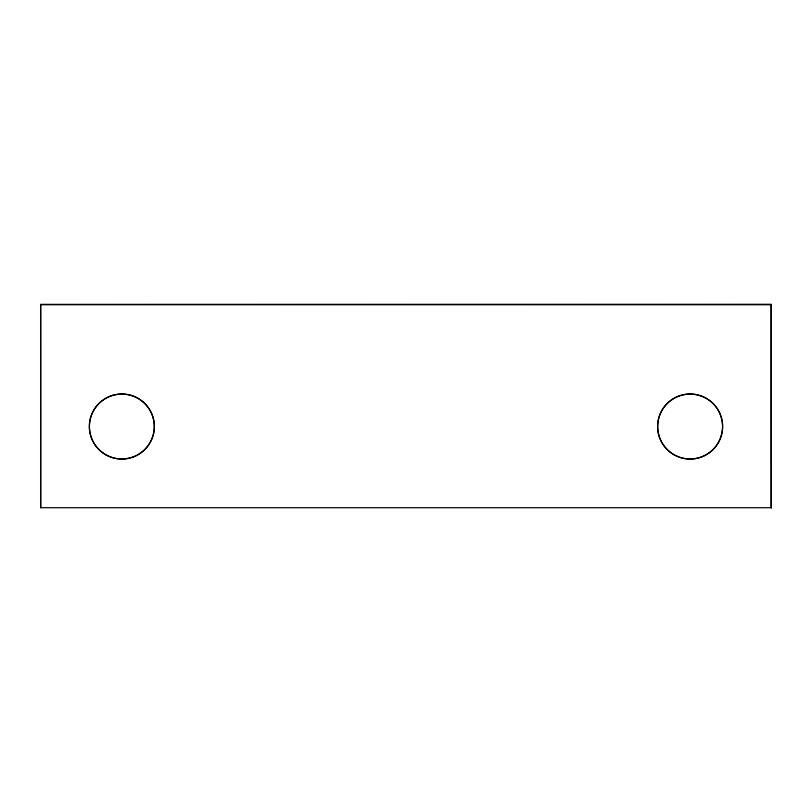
<?xml version="1.0" encoding="UTF-8"?>
<svg xmlns="http://www.w3.org/2000/svg" width="812" height="812" viewBox="0 0 812 812"><rect width="100%" height="100%" fill="white"/><g stroke="black" fill="none" stroke-linecap="round" stroke-linejoin="round"><path stroke-width="1.22" d="M771.359 304.764L771.38 507.713L771.359 304.764L40.712 304.754L40.752 507.713M771.4 507.713L40.6 507.713L40.6 304.358L771.248 304.277L771.248 507.713M98.952 449.493A32.47 32.47 0 0 0 153.285 434.938A32.47 32.47 0 0 0 113.518 395.17A32.47 32.47 0 0 0 98.952 449.493M667.21 449.493A32.47 32.47 0 0 0 721.543 434.938A32.47 32.47 0 0 0 681.765 395.16A32.47 32.47 0 0 0 667.21 449.493M673.828 454.649A32.47 32.47 0 0 0 722.538 426.533A32.47 32.47 0 0 0 673.828 398.408A32.47 32.47 0 0 0 673.828 454.649M105.55 454.639A32.47 32.47 0 0 0 154.26 426.523A32.47 32.47 0 0 0 105.55 398.398A32.47 32.47 0 0 0 105.55 454.639"/></g></svg>
